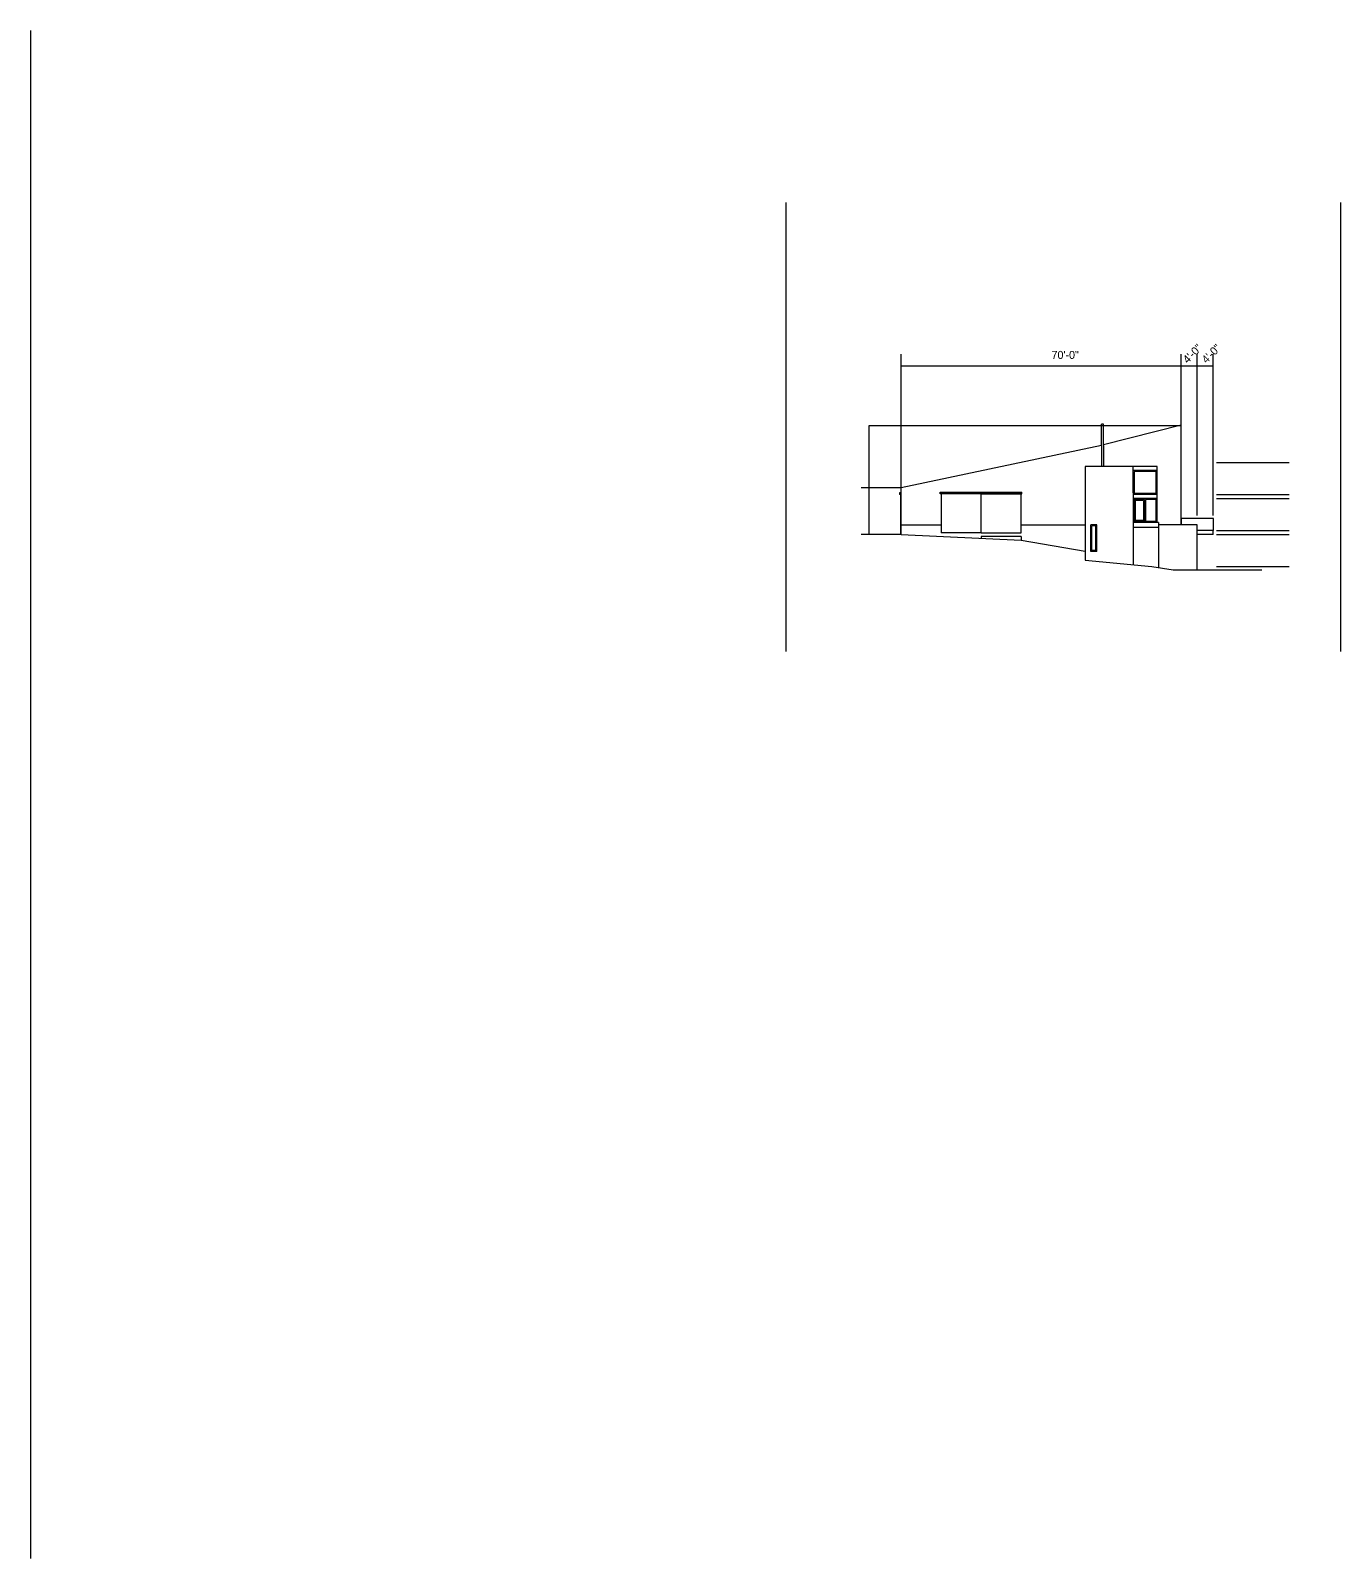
# Model space of a CAD drawing. Header units: inches. Extents: x -30960 to 5972, y 141 to 7569.
# Drawn here: x -18666 to -14735, y 710 to 5293 of the extents above; entities that cross this region are included whole.
import ezdxf

# ---------------------------------------------------------------- set-up
doc = ezdxf.new("R2010")
doc.units = ezdxf.units.IN
doc.header["$LTSCALE"] = 0.5
doc.header["$MEASUREMENT"] = 0
for name, color, linetype in [('A-Elev-North', 7, 'Continuous'), ('A-Elev-South', 7, 'Continuous'), ('construction', 160, 'Continuous')]:
    doc.layers.add(name, color=color, linetype=linetype)

msp = doc.modelspace()

# ---------------------------------------------------------------- linework, layer by layer
at = {"layer": 'A-Elev-North'}
for p, q in [((-15446.2, 4051.3), (-15213.7, 4110.9, 5147.6)), ((-16053.7, 3922.2), (-15452.2, 4050))]:
    msp.add_line(p, q, dxfattribs=at)
at = {"layer": 'A-Elev-North', "color": 252}
for p, q in [((-15326.2, 3883.2, 1562.9), (-15326.2, 3823.3, 17155.8)), ((-15323.2, 3886.2, 783.1), (-15323.2, 3820.3, 17935.6)), ((-15320.2, 3886.2, 783.1), (-15320.2, 3820.3, 17935.6))]:
    msp.add_line(p, q, dxfattribs=at)
at = {"layer": 'A-Elev-North', "color": 253}
for p, q in [((-15281.7, 3817.3), (-15281.7, 3802.3)), ((-15281.7, 3802.3), (-15281.7, 3684))]:
    msp.add_line(p, q, dxfattribs=at)
at = {"layer": 'A-Elev-South', "color": 7}
for p, q in [((-18666.1, 5293.3, -5147.6), (-18666.1, 710, -5147.6)), ((-15452.2, 4047.3), (-15452.2, 4112.1)), ((-15446.2, 4112.1), (-15452.2, 4112.1)), ((-15446.2, 4048.6), (-15446.2, 4112.1)), ((-15213.7, 3829.3), (-15213.7, 4110.9)), ((-15116.7, 3829.3), (-15213.7, 3829.3)), ((-15116.7, 3793.3), (-15116.7, 3829.3)), ((-16053.7, 3781.2), (-15693.7, 3764.3)), ((-15693.7, 3764.3), (-15501.7, 3731.9, -6843)), ((-15165.7, 3675.3, 5147.6), (-15165.7, 3781.3, 5147.6)), ((-15117.7, 3781.3, 5147.6), (-15165.7, 3781.3, 5147.6)), ((-15117.7, 3781.3, 5147.6), (-15117.7, 3793.3)), ((-15501.7, 3704.9), (-15301.5, 3685.9, -7156.3)), ((-15301.5, 3685.9, -7156.3), (-15237.7, 3675.3, 5147.6)), ((-15237.7, 3675.3, 5147.6), (-15128, 3675.3, 5147.6)), ((-15128, 3675.3, 5147.6), (-14971.5, 3675.3))]:
    msp.add_line(p, q, dxfattribs=at)
at = {"layer": 'A-Elev-South'}
for p, q in [((-16399.7, 4777.9), (-16399.7, 3430.5)), ((-14735.4, 4777.9), (-14735.4, 3430.5)), ((-16053.7, 3781.3, 5147.6), (-16053.7, 3921.3, 5147.6)), ((-16053.7, 3781.3, 5147.6), (-16053.7, 3921.3, 5147.6)), ((-15813.7, 3786.3), (-15813.7, 3903.2)), ((-15813.7, 3903.2), (-15693.7, 3903.2)), ((-15693.7, 3786.3), (-15693.7, 3903.2)), ((-15813.7, 3786.3, -5147.6), (-15693.7, 3786.3, -5147.6))]:
    msp.add_line(p, q, dxfattribs=at)
at = {"layer": 'A-Elev-South', "color": 253}
for p, q in [((-15452.2, 4047.3), (-15452.2, 3985.3, -55275.7)), ((-15446.2, 4048.6), (-15446.2, 3985.3, -55196.8)), ((-15501.7, 3985.3), (-15501.7, 3704.9)), ((-15357.7, 3985.3), (-15501.7, 3985.3)), ((-15285.7, 3985.3), (-15357.7, 3985.3)), ((-15285.7, 3906.3, -31308.8), (-15285.7, 3985.3)), ((-15936.7, 3903.2), (-15936.7, 3908.2)), ((-15691.7, 3906.2), (-15936.7, 3906.2)), ((-15933.7, 3903.2), (-15936.7, 3903.2)), ((-15933.7, 3903.2), (-15933.7, 3786.3, -5147.6)), ((-15813.7, 3903.2), (-15933.7, 3903.2)), ((-15693.7, 3903.2), (-15691.7, 3903.2)), ((-15691.7, 3906.2), (-15691.7, 3908.2)), ((-15691.7, 3903.2), (-15691.7, 3906.2)), ((-15285.7, 3901.3), (-15357.7, 3901.3)), ((-15285.7, 3817.3, -18974), (-15285.7, 3906.3, -31308.8)), ((-15285.7, 3889.3), (-15357.7, 3889.3)), ((-16053.7, 3810.3, -5147.6), (-15933.7, 3810.3, -5147.6)), ((-15693.7, 3810.3, -5147.6), (-15501.7, 3810.3, -5147.6)), ((-15281.7, 3817.3, 18715.4), (-15357.7, 3817.3, 18715.4)), ((-15213.7, 3810.3, 3372.5), (-15213.7, 3829.3)), ((-15213.7, 3829.3), (-15213.7, 3810.3, -5147.6)), ((-15165.7, 3781.3, 5147.6), (-15165.7, 3810.3)), ((-15813.7, 3786.3), (-15933.7, 3786.3, -5147.6)), ((-15813.7, 3775.3), (-15813.7, 3769.9)), ((-15693.7, 3775.3), (-15813.7, 3775.3)), ((-15693.7, 3775.3), (-15693.7, 3764.3)), ((-15116.7, 3793.3, 5147.6), (-15165.7, 3793.3, 5147.6))]:
    msp.add_line(p, q, dxfattribs=at)
at = {"layer": 'A-Elev-South', "color": 2, "ltscale": 0.1}
for p, q in [((-15107.8, 3997.3, -10295.1), (-14889.3, 3997.3, -15442.7)), ((-15107.8, 3997.3, -10295.1), (-14889.3, 3997.3, -15442.7)), ((-15107.8, 3997.3, -10295.1), (-14889.3, 3997.3, -15442.7)), ((-15107.8, 3901.3, -10295.1), (-14889.3, 3901.3, -15442.7)), ((-15107.8, 3889.3, -10295.1), (-14889.3, 3889.3, -15442.7)), ((-15107.8, 3793.3, -10295.1), (-14889.3, 3793.3, -15442.7)), ((-15107.8, 3781.3, -10295.1), (-14889.3, 3781.3, -15442.7)), ((-15107.8, 3685.3, -10295.1), (-14889.3, 3685.3, -15442.7))]:
    msp.add_line(p, q, dxfattribs=at)
at = {"layer": 'A-Elev-South', "color": 252}
for p, q in [((-15357.7, 3906.3, -31308.8), (-15357.7, 3985.3)), ((-15285.7, 3973.3), (-15357.7, 3973.3)), ((-15354.7, 3970.3, 59791), (-15354.7, 3904.3, 1186.8)), ((-15288.7, 3970.3, 60978.9), (-15354.7, 3970.3, 60978.9)), ((-15288.7, 3904.3, 1186.8), (-15288.7, 3970.3, 59791)), ((-16058.7, 3906.3), (-16058.7, 3901.3)), ((-16053.7, 3906.3), (-16058.7, 3906.3)), ((-16058.7, 3906.3), (-16058.7, 3901.3)), ((-16053.7, 3906.3), (-16058.7, 3906.3)), ((-16055.7, 3901.3), (-16058.7, 3901.3)), ((-16055.7, 3901.3), (-16058.7, 3901.3)), ((-16055.7, 3901.3, 5147.6), (-16055.7, 3781.3)), ((-16055.7, 3901.3, 5147.6), (-16055.7, 3781.3)), ((-15357.7, 3906.3, -31308.8), (-15357.7, 3691.3)), ((-15288.7, 3904.3, -31308.8), (-15354.7, 3904.3, -31308.8)), ((-15323.2, 3886.2, -31278.8), (-15354.7, 3886.2, -31278.8)), ((-15354.7, 3886.2, 30), (-15354.7, 3820.3, -12593.4)), ((-15326.2, 3883.2, -31278.8), (-15351.7, 3883.2, -31278.8)), ((-15351.7, 3883.2, -543.9), (-15351.7, 3823.3, -12019.5)), ((-15288.7, 3886.2, -31278.8), (-15320.2, 3886.2, -31278.8)), ((-15288.7, 3820.3, -12593.4), (-15288.7, 3886.2, 30)), ((-15484.7, 3730.3, 18715.4), (-15484.7, 3810.3)), ((-15466.7, 3810.3, -606.2), (-15484.7, 3810.3, -606.2)), ((-15481.7, 3733.3, 18715.4), (-15481.7, 3807.3, -606.2)), ((-15469.7, 3807.3, -606.2), (-15481.7, 3807.3, -606.2)), ((-15469.7, 3733.3, 15793.3), (-15469.7, 3807.3, -2098.3)), ((-15466.7, 3730.3, 18715.4), (-15466.7, 3810.3)), ((-15323.2, 3820.3, -15442.7), (-15354.7, 3820.3, -15442.7)), ((-15326.2, 3823.3, -15442.7), (-15351.7, 3823.3, -15442.7)), ((-15288.7, 3820.3, -15442.7), (-15320.2, 3820.3, -15442.7)), ((-15165.7, 3810.3, -1342.8), (-15281.7, 3810.3, -6490.4)), ((-15281.7, 3802.3), (-15357.7, 3802.3)), ((-15466.7, 3730.3, 18715.4), (-15484.7, 3730.3, 18715.4)), ((-15469.7, 3733.3, 18715.4), (-15481.7, 3733.3, 18715.4))]:
    msp.add_line(p, q, dxfattribs=at)
at = {"layer": 'A-Elev-South', "color": 251}
msp.add_line((-15936.7, 3908.2), (-15691.7, 3908.2), dxfattribs=at)
at = {"layer": 'construction'}
for p, q in [((-16053.7, 3976.2), (-16053.7, 4323)), ((-16053.7, 3976.2), (-16053.7, 4323)), ((-15213.7, 4110.9), (-15213.7, 4323)), ((-15165.7, 3838.3, -4970.1), (-15165.7, 4323, -4970.1)), ((-15117.7, 3838.3, -4970.1), (-15117.7, 4323, -4970.1)), ((-16053.7, 4287.2), (-15117.7, 4287.2, -5425.8)), ((-16150.5, 4107.4, -9.6), (-16150.5, 3781.3, 5147.6)), ((-16150.5, 4107.4, -9.6), (-16150.5, 3781.3, 5147.6)), ((-15213.7, 4107.4), (-16150.5, 4107.4, -5147.6)), ((-16053.7, 3922.2), (-16053.7, 4001.4)), ((-16053.7, 3922.2), (-16053.7, 4001.4)), ((-16053.7, 3921.3, 5147.6), (-16173.4, 3921.3, 5147.6)), ((-16053.7, 3921.3, 5147.6), (-16173.4, 3921.3, 5147.6)), ((-16053.7, 3781.3, 5147.6), (-16173.4, 3781.3, 5147.6)), ((-16053.7, 3781.3, 5147.6), (-16173.4, 3781.3, 5147.6))]:
    msp.add_line(p, q, dxfattribs=at)

# ---------------------------------------------------------------- texts
for p in [(-15194, 4293), (-15137.4, 4293)]:
    msp.add_text('4\'-0"', height=24, rotation=45, dxfattribs=at).set_placement(p)
msp.add_text('70\'-0"', height=24, dxfattribs=at).set_placement((-15602.3, 4308.2))

doc.saveas('drawing.dxf')
